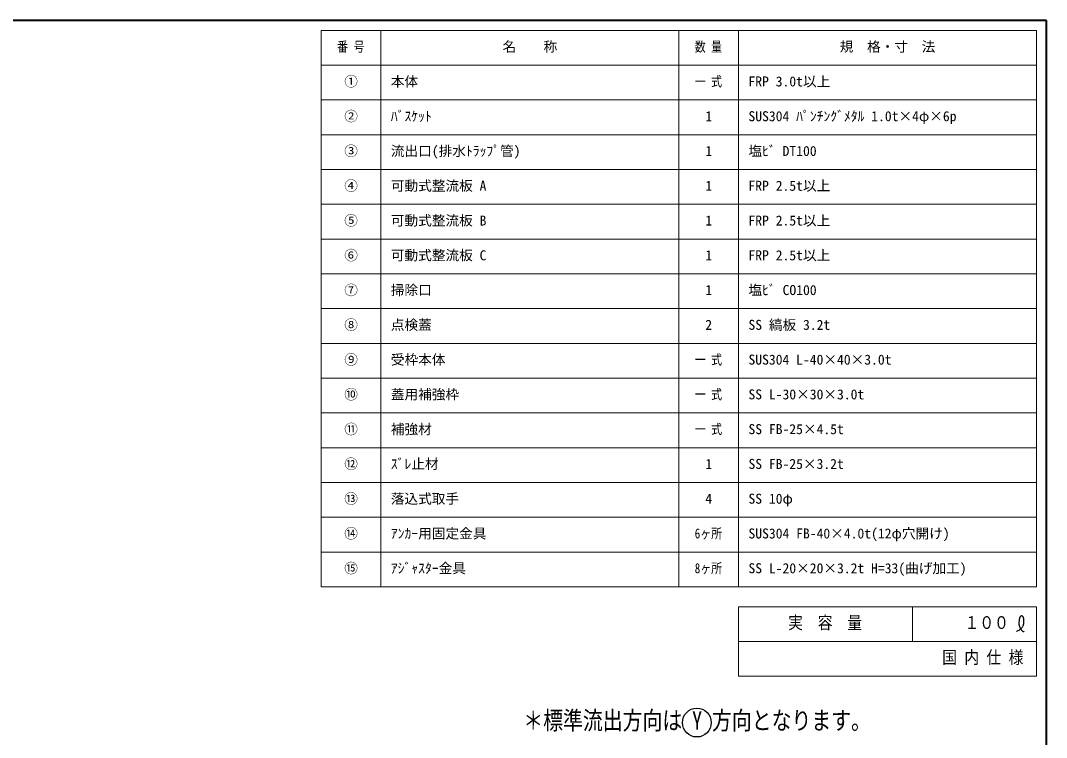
# Model space of a CAD drawing. Units: millimetres at full size, sheet at 1:10; details may follow other scales. Extents: x -1934 to 2116, y -1312 to 1498.
# Drawn here: x 51 to 2116, y 55 to 1498 of the extents above; entities that cross this region are included whole.
import ezdxf
from ezdxf.enums import TextEntityAlignment as Align

# ---------------------------------------------------------------- set-up
doc = ezdxf.new("R2010")
doc.units = ezdxf.units.MM
doc.header["$LTSCALE"] = 10
doc.layers.add('0-0_ﾚｲﾔ1', color=4, linetype='Continuous', lineweight=9)
doc.styles.add('ＭＳ ゴシック', font='')
doc.styles.get('ＭＳ ゴシック').set_extended_font_data('MS Gothic')

msp = doc.modelspace()

# ---------------------------------------------------------------- linework, layer by layer
at = {"layer": '0-0_ﾚｲﾔ1', "color": 1, "lineweight": 40}
for p, q in [((2116.07, 1498.04), (-1933.93, 1498.04)), ((2116.07, -1311.96), (2116.07, 1498.04))]:
    msp.add_line(p, q, dxfattribs=at)
at = {"layer": '0-0_ﾚｲﾔ1', "color": 3, "lineweight": 18}
for p, q in [((2096.07, 1478.04), (656.07, 1478.04)), ((776.07, 358.04), (776.07, 1478.04)), ((1376.07, 358.04), (1376.07, 1478.04)), ((1496.07, 358.04), (1496.07, 1478.04)), ((2096.07, 358.04), (2096.07, 1478.04)), ((2096.07, 1408.04), (656.07, 1408.04)), ((2096.07, 1338.04), (656.07, 1338.04)), ((2096.07, 1268.04), (656.07, 1268.04)), ((2096.07, 1198.04), (656.07, 1198.04)), ((2096.07, 1128.04), (656.07, 1128.04)), ((2096.07, 1058.04), (656.07, 1058.04)), ((2096.07, 988.04), (656.07, 988.04)), ((2096.07, 918.04), (656.07, 918.04)), ((2096.07, 848.04), (656.07, 848.04)), ((2096.07, 778.04), (656.07, 778.04)), ((2096.07, 708.04), (656.07, 708.04)), ((2096.07, 638.04), (656.07, 638.04)), ((2096.07, 568.04), (656.07, 568.04)), ((2096.07, 498.04), (656.07, 498.04)), ((2096.07, 428.04), (656.07, 428.04)), ((1496.07, 318.04), (2096.07, 318.04)), ((1496.07, 318.04), (1496.07, 178.04)), ((1846.07, 318.04), (1846.07, 248.04)), ((2096.07, 318.04), (2096.07, 178.04)), ((1496.07, 248.04), (2096.07, 248.04)), ((1496.07, 178.04), (2096.07, 178.04))]:
    msp.add_line(p, q, dxfattribs=at)
msp.add_lwpolyline([(2096.07, 358.04), (656.07, 358.04), (656.07, 1478.04)], dxfattribs=at)
at = {"layer": '0-0_ﾚｲﾔ1', "color": 5, "lineweight": 25}
for points in [[(2055.78, 268.04), (2056.59, 268.51), (2058, 269.32), (2059.39, 270.16), (2060.76, 271.03), (2062.1, 271.95), (2063.4, 272.92), (2064.14, 273.52), (2064.68, 273.98), (2065.58, 274.82), (2066.44, 275.7), (2067.24, 276.63), (2067.96, 277.62), (2068.61, 278.65), (2068.93, 279.27), (2069.17, 279.78), (2069.53, 280.68), (2069.82, 281.61), (2070.06, 282.55), (2070.25, 283.51), (2070.38, 284.47), (2070.44, 285.03), (2070.48, 285.61), (2070.53, 286.6), (2070.54, 287.6), (2070.52, 288.59), (2070.49, 289.6), (2070.46, 290.61), (2070.44, 291.2), (2070.42, 291.82), (2070.38, 292.89), (2070.3, 293.95), (2070.13, 294.99), (2069.85, 296), (2069.41, 296.97), (2069.07, 297.5), (2068.85, 297.78), (2068.43, 298.25), (2067.97, 298.66), (2067.46, 299.01)], [(2067.46, 299.01), (2066.93, 299.26), (2066.38, 299.4), (2066.06, 299.42), (2065.79, 299.4), (2065.33, 299.3), (2064.88, 299.12), (2064.45, 298.88), (2064.04, 298.59), (2063.66, 298.25), (2063.45, 298.05), (2063.17, 297.72), (2062.73, 297.13), (2062.37, 296.5), (2062.08, 295.85), (2061.83, 295.17), (2061.63, 294.48), (2061.53, 294.07), (2061.42, 293.56), (2061.27, 292.68), (2061.14, 291.79), (2061.05, 290.9), (2060.96, 290.01), (2060.89, 289.11), (2060.85, 288.59), (2060.8, 287.97), (2060.71, 286.9), (2060.63, 285.83), (2060.59, 284.76), (2060.59, 283.69), (2060.65, 282.63), (2060.71, 282.01), (2060.79, 281.48), (2060.97, 280.57), (2061.2, 279.67), (2061.48, 278.78), (2061.8, 277.9), (2062.14, 277.03), (2062.36, 276.53), (2062.52, 276.17)], [(2062.52, 276.17), (2062.8, 275.56), (2063.1, 274.96), (2063.41, 274.36), (2063.73, 273.77), (2064.07, 273.17), (2064.27, 272.83), (2064.52, 272.43), (2064.96, 271.76), (2065.43, 271.1), (2065.93, 270.48), (2066.47, 269.91), (2067.06, 269.4), (2067.43, 269.13), (2067.74, 268.93), (2068.3, 268.63), (2068.89, 268.37), (2069.5, 268.14), (2070.12, 267.93), (2070.76, 267.74), (2071.13, 267.63)]]:
    msp.add_lwpolyline(points, dxfattribs=at)
msp.add_circle((1412.24, 84.71), 29, dxfattribs=at)

# ---------------------------------------------------------------- texts
at = {"layer": '0-0_ﾚｲﾔ1', "color": 7, "style": 'ＭＳ ゴシック'}
for s, height, width, p in [('番 号', 20.16, 0.8, (687.95, 1429.29)), ('数 量', 20.16, 0.8, (1407.95, 1429.29)), ('一 式', 20.16, 0.8, (1407.95, 1359.29)), ('一 式', 20.16, 0.8, (1407.95, 799.29)), ('一 式', 20.16, 0.8, (1407.95, 729.29)), ('一 式', 20.16, 0.8, (1407.95, 659.29)), ('6ヶ所', 20.16, 0.8, (1407.95, 449.29)), ('8ヶ所', 20.16, 0.8, (1407.95, 379.29)), ('実\u3000容\u3000量', 25.66, 0.85, (1596.07, 265.54)), ('１００', 25.66, 0.85, (1951.07, 265.54)), ('国 内 仕 様', 25.66, 0.85, (1906.07, 195.54)), ('＊標準流出方向は Y 方向となります。', 36.66, 0.8, (1062.74, 59.71))]:
    msp.add_text(s, height=height, dxfattribs=dict(at, width=width)).set_placement(p, align=Align.BOTTOM_LEFT)
for s, p in [('名\u3000\u3000称', (1021.07, 1429.29)), ('規\u3000格・寸\u3000法', (1699.82, 1429.29)), ('①', (702.32, 1359.29)), ('本体', (796.07, 1359.29)), ('FRP 3.0t以上', (1516.07, 1359.29)), ('②', (702.32, 1289.29)), ('ﾊﾞｽｹｯﾄ', (796.07, 1289.29)), ('1', (1429.2, 1289.29)), ('SUS304 ﾊﾟﾝﾁﾝｸﾞﾒﾀﾙ 1.0t×4φ×6p', (1516.07, 1289.29)), ('③', (702.32, 1219.29)), ('流出口(排水ﾄﾗｯﾌﾟ管)', (796.07, 1219.29)), ('1', (1429.2, 1219.29)), ('塩ﾋﾞ DT100', (1516.07, 1219.29)), ('④', (702.32, 1149.29)), ('可動式整流板 A', (796.07, 1149.29)), ('FRP 2.5t以上', (1516.07, 1149.29)), ('1', (1429.2, 1149.29)), ('⑤', (702.32, 1079.29)), ('可動式整流板 B', (796.07, 1079.29)), ('1', (1429.2, 1079.29)), ('FRP 2.5t以上', (1516.07, 1079.29)), ('⑥', (702.32, 1009.29)), ('可動式整流板 C', (796.07, 1009.29)), ('1', (1429.2, 1009.29)), ('FRP 2.5t以上', (1516.07, 1009.29)), ('⑦', (702.32, 939.29)), ('掃除口', (796.07, 939.29)), ('1', (1429.2, 939.29)), ('塩ﾋﾞ CO100', (1516.07, 939.29)), ('⑧', (702.32, 869.29)), ('点検蓋', (796.07, 869.29)), ('2', (1429.2, 869.29)), ('SS 縞板 3.2t', (1516.07, 869.29)), ('⑨', (702.32, 799.29)), ('受枠本体', (796.07, 799.29)), ('SUS304 L-40×40×3.0t', (1516.07, 799.29)), ('⑩', (702.32, 729.29)), ('蓋用補強枠', (796.07, 729.29)), ('SS L-30×30×3.0t', (1516.07, 729.29)), ('⑪', (702.32, 659.29)), ('補強材', (796.07, 659.29)), ('SS FB-25×4.5t', (1516.07, 659.29)), ('⑫', (702.32, 589.29)), ('ｽﾞﾚ止材', (796.07, 589.29)), ('1', (1429.2, 589.29)), ('SS FB-25×3.2t', (1516.07, 589.29)), ('⑬', (702.32, 519.29)), ('落込式取手', (796.07, 519.29)), ('4', (1429.2, 519.29)), ('SS 10φ', (1516.07, 519.29)), ('⑭', (702.32, 449.29)), ('ｱﾝｶｰ用固定金具', (796.07, 449.29)), ('SUS304 FB-40×4.0t(12φ穴開け)', (1516.07, 449.29)), ('⑮', (702.32, 379.29)), ('ｱｼﾞｬｽﾀｰ金具', (796.07, 379.29)), ('SS L-20×20×3.2t H=33(曲げ加工)', (1516.07, 379.29))]:
    msp.add_text(s, height=20.16, dxfattribs=at).set_placement(p, align=Align.BOTTOM_LEFT)

doc.saveas('drawing.dxf')
